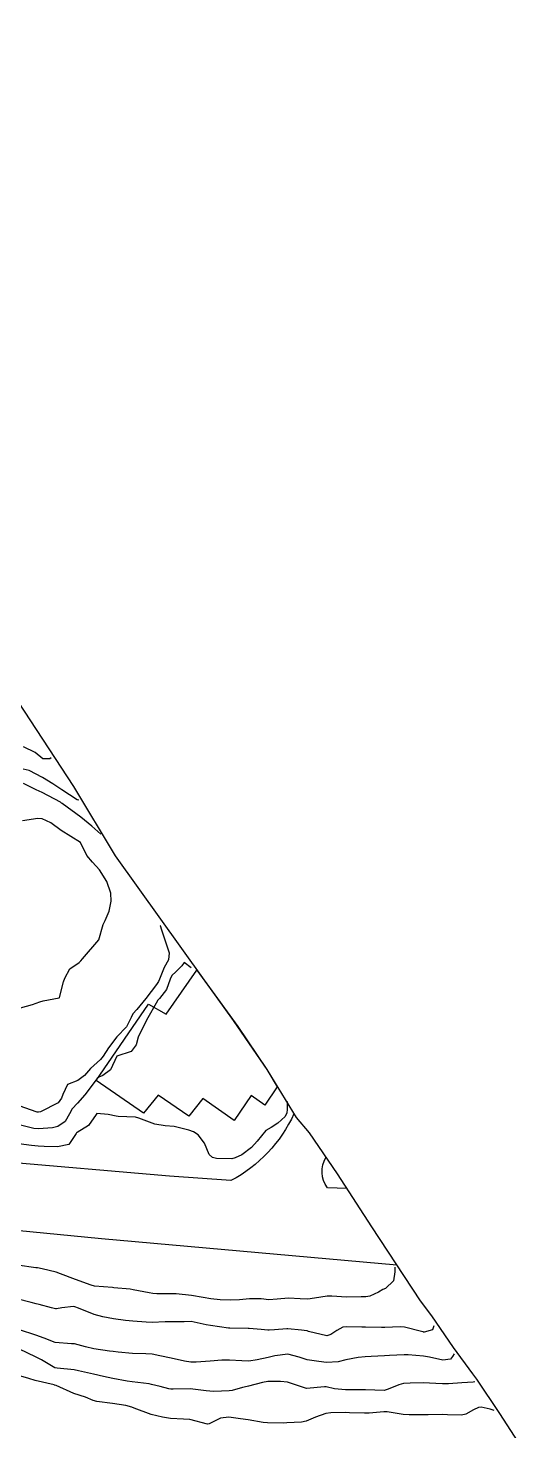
# Model space of a CAD drawing. Header units: metres. Extents: x 292545 to 299085, y 7450245 to 7463078.
# Drawn here: x 298491.6 to 298543.2, y 7451631 to 7451775.7 of the extents above; entities that cross this region are included whole.
import ezdxf

# ---------------------------------------------------------------- set-up
doc = ezdxf.new("R2010")
doc.units = ezdxf.units.M
for name, color, linetype in [('Area', 45, 'Continuous'), ('Curvas de Nivel 1m', 11, 'Continuous'), ('Curvas de Nivel 5m', 15, 'Continuous'), ('Edificações', 30, 'Continuous'), ('Vias Primárias', 230, 'Continuous')]:
    doc.layers.add(name, color=color, linetype=linetype)

msp = doc.modelspace()

# ---------------------------------------------------------------- linework, layer by layer
at = {"layer": 'Area'}
msp.add_polyline3d([(298490.51, 7451706.22, 729.16), (298496.27, 7451697.47, 720.17), (298500.56, 7451690.31, 720.03), (298509.73, 7451677.49, 722.13), (298513.2, 7451672.72, 725.01), (298516.2, 7451668.28, 722.2), (298519.23, 7451663.34, 722.31), (298520.56, 7451661.75, 717.79), (298523.45, 7451657.55, 717.57), (298527.01, 7451652.07, 717.44), (298532.02, 7451644.44, 725.18), (298533.19, 7451642.88, 715.76), (298535.41, 7451639.63, 732.7), (298537.41, 7451636.9, 725.81), (298537.83, 7451636.36, 713.81), (298540.22, 7451632.84, 723.37), (298543.25, 7451628.16, 710.96)], dxfattribs=at)
at = {"layer": 'Curvas de Nivel 1m', "flags": 128}
for points, elevation in [([(298493.95, 7451700.43), (298493.8, 7451700.31), (298493.09, 7451700.33), (298492.3, 7451700.96), (298491.1, 7451701.56)], 723), ([(298496.8, 7451696.05), (298496.64, 7451696.1), (298495.05, 7451697.11), (298494.13, 7451697.73), (298493.06, 7451698.41), (298491.7, 7451699.13), (298491.08, 7451699.25)], 722), ([(298499.08, 7451692.54), (298498.16, 7451693.38), (298497.01, 7451694.31), (298495.09, 7451695.72), (298495.03, 7451695.76), (298494.92, 7451695.84), (298493.04, 7451696.85), (298492.41, 7451697.11), (298491.09, 7451697.77)], 721), ([(298508.41, 7451678.78), (298507.66, 7451679.33), (298507.42, 7451678.98), (298506.82, 7451678.36), (298506.4, 7451678), (298506.24, 7451677.59), (298505.86, 7451676.53), (298505.12, 7451675.6), (298504.96, 7451675.43), (298504.79, 7451675.14), (298503.91, 7451673.61), (298503.06, 7451671.94), (298502.94, 7451671.63), (298502.74, 7451670.84), (298502.22, 7451670.15), (298500.72, 7451669.67), (298500.08, 7451668.27), (298499.27, 7451667.66), (298498.86, 7451667.5), (298498.69, 7451667.35), (298497.41, 7451665.69), (298496.66, 7451664.83), (298496.13, 7451664.23), (298495.86, 7451663.71), (298495.41, 7451662.94), (298494.63, 7451662.42), (298494.08, 7451662.28), (298492.63, 7451662.17), (298492.16, 7451662.22), (298490.64, 7451662.59)], 719), ([(298518.3, 7451664.98), (298518.3, 7451664.17), (298518.27, 7451663.83), (298518.08, 7451663.45), (298517.34, 7451662.75), (298516.64, 7451662.3), (298516.11, 7451661.99), (298515.64, 7451661.47), (298515.19, 7451660.9), (298514.61, 7451660.24), (298513.61, 7451659.49), (298512.93, 7451659.18), (298512.6, 7451659.09), (298511.02, 7451659.1), (298510.6, 7451659.23), (298510.26, 7451659.54), (298509.78, 7451660.71), (298509.11, 7451661.55), (298508.63, 7451661.85), (298508.16, 7451662.04), (298506.64, 7451662.4), (298505.73, 7451662.49), (298504.64, 7451662.65), (298502.99, 7451663.28), (298502.65, 7451663.38), (298500.85, 7451663.45), (298500.65, 7451663.49), (298499.82, 7451663.66), (298498.65, 7451663.75), (298498.58, 7451663.67), (298497.81, 7451662.51), (298496.62, 7451661.81), (298496.57, 7451661.76), (298496.54, 7451661.7), (298495.77, 7451660.55), (298494.61, 7451660.31), (298493.23, 7451660.36), (298492.61, 7451660.38), (298491.93, 7451660.44), (298490.61, 7451660.63)], 718), ([(298529.4, 7451647.9), (298529.4, 7451647.43), (298529.26, 7451646.49), (298528.44, 7451645.73), (298528.16, 7451645.6), (298527.71, 7451645.33), (298526.84, 7451644.93), (298526.43, 7451644.87), (298525.93, 7451644.85), (298524.43, 7451644.83), (298522.91, 7451644.91), (298522.43, 7451644.91), (298521.11, 7451644.72), (298520.43, 7451644.62), (298519.64, 7451644.64), (298518.43, 7451644.72), (298517.28, 7451644.6), (298516.42, 7451644.56), (298515.61, 7451644.66), (298514.42, 7451644.65), (298513.38, 7451644.55), (298512.42, 7451644.51), (298511.39, 7451644.55), (298510.42, 7451644.64), (298509.65, 7451644.77), (298508.43, 7451644.99), (298506.85, 7451645.16), (298506.43, 7451645.16), (298504.87, 7451645.15), (298504.43, 7451645.2), (298504.08, 7451645.26), (298502.43, 7451645.58), (298502.09, 7451645.63), (298500.43, 7451645.79), (298500.29, 7451645.8), (298498.44, 7451645.97), (298498.07, 7451646.05), (298496.45, 7451646.63), (298494.93, 7451647.24), (298494.46, 7451647.41), (298493.03, 7451647.74), (298492.55, 7451647.83), (298492.46, 7451647.84), (298492.37, 7451647.85), (298490.47, 7451648.11)], 717), ([(298533.43, 7451641.88), (298533.39, 7451641.77), (298533.3, 7451641.45), (298532.45, 7451641.2), (298532.38, 7451641.21), (298532.34, 7451641.23), (298532.16, 7451641.27), (298530.39, 7451641.71), (298529.95, 7451641.75), (298528.39, 7451641.7), (298528.02, 7451641.7), (298526.39, 7451641.71), (298526.02, 7451641.71), (298524.39, 7451641.76), (298524.04, 7451641.72), (298523.41, 7451641.38), (298522.8, 7451640.97), (298522.38, 7451640.85), (298520.5, 7451641.29), (298520.38, 7451641.35), (298520.33, 7451641.36), (298519.78, 7451641.42), (298518.38, 7451641.55), (298518.28, 7451641.55), (298516.98, 7451641.45), (298516.43, 7451641.41), (298516.38, 7451641.41), (298516.32, 7451641.4), (298515.63, 7451641.47), (298514.38, 7451641.6), (298514.27, 7451641.6), (298512.38, 7451641.62), (298512.26, 7451641.63), (298510.39, 7451641.89), (298509.94, 7451641.98), (298508.39, 7451642.3), (298507.67, 7451642.29), (298506.39, 7451642.26), (298505.71, 7451642.27), (298504.39, 7451642.22), (298503.76, 7451642.24), (298502.39, 7451642.35), (298501.62, 7451642.41), (298500.4, 7451642.58), (298499.29, 7451642.78), (298498.4, 7451643.02), (298496.78, 7451643.7), (298496.41, 7451643.84), (298496.26, 7451643.86), (298495.05, 7451643.71), (298494.5, 7451643.63), (298494.41, 7451643.63), (298493.99, 7451643.73), (298492.72, 7451644.05), (298492.42, 7451644.13), (298491.9, 7451644.27), (298490.42, 7451644.65)], 716), ([(298537.65, 7451636.1), (298537.48, 7451636.05), (298536.32, 7451635.99), (298534.95, 7451635.87), (298534.32, 7451635.87), (298533.65, 7451635.92), (298532.32, 7451635.97), (298530.98, 7451635.95), (298530.32, 7451635.91), (298529.83, 7451635.79), (298528.72, 7451635.32), (298528.41, 7451635.22), (298528.31, 7451635.21), (298526.38, 7451635.27), (298526.31, 7451635.27), (298526.24, 7451635.27), (298524.31, 7451635.25), (298523.17, 7451635.38), (298522.32, 7451635.56), (298522.14, 7451635.57), (298520.31, 7451635.41), (298518.32, 7451636.05), (298517.63, 7451636.14), (298516.32, 7451636.12), (298515.77, 7451636.02), (298514.32, 7451635.65), (298514.18, 7451635.62), (298513.69, 7451635.5), (298512.62, 7451635.2), (298512.31, 7451635.16), (298510.72, 7451635.11), (298510.31, 7451635.12), (298509.95, 7451635.17), (298508.31, 7451635.38), (298506.55, 7451635.33), (298506.31, 7451635.32), (298506.09, 7451635.36), (298505.2, 7451635.6), (298504.32, 7451635.83), (298504.05, 7451635.88), (298502.32, 7451636.08), (298501.81, 7451636.15), (298500.32, 7451636.44), (298499.35, 7451636.64), (298498.33, 7451636.87), (298496.79, 7451637.24), (298496.34, 7451637.32), (298494.56, 7451637.5), (298494.34, 7451637.55), (298493.99, 7451637.73), (298492.96, 7451638.35), (298492.35, 7451638.66), (298490.68, 7451639.45)], 714), ([(298539.66, 7451633.12), (298539.25, 7451633.27), (298538.3, 7451633.48), (298538.04, 7451633.46), (298537.53, 7451633.21), (298536.73, 7451632.77), (298536.28, 7451632.67), (298534.83, 7451632.7), (298534.28, 7451632.71), (298532.86, 7451632.69), (298532.28, 7451632.68), (298530.88, 7451632.69), (298530.28, 7451632.73), (298528.61, 7451633), (298528.29, 7451633.01), (298526.77, 7451632.85), (298526.29, 7451632.85), (298524.74, 7451632.91), (298524.29, 7451632.92), (298522.79, 7451632.89), (298522.28, 7451632.82), (298521.24, 7451632.44), (298520.27, 7451632.03), (298519.77, 7451631.92), (298518.27, 7451631.85), (298517.88, 7451631.84), (298516.27, 7451631.85), (298515.84, 7451631.9), (298514.27, 7451632.17), (298513.48, 7451632.29), (298512.28, 7451632.44), (298511.44, 7451632.36), (298510.27, 7451631.76), (298510.07, 7451631.73), (298508.27, 7451632.2), (298507.59, 7451632.25), (298506.27, 7451632.32), (298505.43, 7451632.44), (298504.28, 7451632.71), (298502.53, 7451633.39), (298502.29, 7451633.48), (298501.66, 7451633.64), (298500.29, 7451633.84), (298498.68, 7451634.06), (298498.3, 7451634.17), (298497.48, 7451634.51), (298496.3, 7451634.9), (298494.48, 7451635.72), (298494.31, 7451635.76), (298494.25, 7451635.78), (298492.32, 7451636.24), (298491.66, 7451636.42), (298490.33, 7451636.8)], 713)]:
    msp.add_lwpolyline(points, dxfattribs=dict(at, elevation=elevation))
at = {"layer": 'Curvas de Nivel 5m', "flags": 128}
for points, elevation in [([(298490.78, 7451674.66), (298492.04, 7451675), (298492.79, 7451675.28), (298493.14, 7451675.38), (298494.79, 7451675.68), (298494.81, 7451675.71), (298495.21, 7451677.32), (298495.35, 7451677.71), (298495.88, 7451678.66), (298496.84, 7451679.34), (298497.03, 7451679.51), (298497.2, 7451679.69), (298498.86, 7451681.67), (298499.31, 7451683.23), (298499.51, 7451683.66), (298499.93, 7451684.63), (298500.15, 7451685.66), (298500.1, 7451686.48), (298499.7, 7451687.66), (298498.95, 7451688.89), (298498.23, 7451689.68), (298497.65, 7451690.37), (298496.98, 7451691.7), (298494.99, 7451692.93), (298493.93, 7451693.73), (298493.01, 7451694.15), (298492.58, 7451694.18), (298491.01, 7451693.92)], 720), ([(298505.23, 7451683.12), (298505.19, 7451683.13), (298505.33, 7451682.69), (298506.12, 7451680.32), (298506.07, 7451679.59), (298505.62, 7451678.8), (298505.14, 7451677.6), (298505.04, 7451677.37), (298504.81, 7451677.05), (298503.73, 7451675.62), (298502.78, 7451674.47), (298502.39, 7451674.02), (298502.19, 7451673.64), (298501.72, 7451672.68), (298500.74, 7451671.67), (298499.88, 7451670.51), (298499.32, 7451669.66), (298499.06, 7451669.32), (298498.71, 7451669.01), (298498.01, 7451668.38), (298497.4, 7451667.69), (298496.69, 7451667.15), (298495.64, 7451666.75), (298495.17, 7451665.71), (298495.03, 7451665.35), (298494.66, 7451664.85), (298492.85, 7451663.94), (298492.65, 7451663.88), (298492.51, 7451663.9), (298490.66, 7451664.54)], 720), ([(298535.54, 7451638.99), (298535.36, 7451638.71), (298535.16, 7451638.43), (298534.35, 7451638.34), (298532.98, 7451638.63), (298532.35, 7451638.74), (298530.79, 7451638.86), (298530.36, 7451638.86), (298528.87, 7451638.8), (298528.35, 7451638.78), (298526.97, 7451638.71), (298526.36, 7451638.66), (298525.61, 7451638.6), (298524.35, 7451638.36), (298523.57, 7451638.16), (298522.35, 7451638.08), (298521.58, 7451638.17), (298520.35, 7451638.37), (298519.55, 7451638.62), (298518.36, 7451638.94), (298517.03, 7451638.78), (298516.35, 7451638.6), (298515.22, 7451638.35), (298514.35, 7451638.23), (298513.61, 7451638.24), (298512.35, 7451638.31), (298511.56, 7451638.31), (298510.35, 7451638.21), (298508.91, 7451638.12), (298508.35, 7451638.12), (298507.7, 7451638.22), (298506.35, 7451638.52), (298505.16, 7451638.78), (298504.36, 7451638.94), (298503.73, 7451638.98), (298502.36, 7451639.02), (298500.85, 7451639.16), (298500.36, 7451639.21), (298499.96, 7451639.26), (298498.36, 7451639.49), (298497.5, 7451639.69), (298496.37, 7451640.01), (298496.05, 7451640.02), (298494.37, 7451640.15), (298493.22, 7451640.58), (298492.37, 7451640.91), (298490.69, 7451641.46)], 715)]:
    msp.add_lwpolyline(points, dxfattribs=dict(at, elevation=elevation))
at = {"layer": 'Edificações', "elevation": 722.24}
msp.add_lwpolyline([(298517.28, 7451666.52), (298516, 7451664.6), (298514.57, 7451665.6), (298512.84, 7451663.05), (298509.61, 7451665.31), (298508.15, 7451663.47), (298505, 7451665.65), (298503.47, 7451663.8), (298498.58, 7451667.16), (298504.01, 7451675.04), (298505.82, 7451674.01), (298508.99, 7451678.52), (298510.35, 7451676.64), (298512.74, 7451673.35), (298514.76, 7451670.4), (298516.2, 7451668.28)], close=True, dxfattribs=at)
at = {"layer": 'Vias Primárias'}
msp.add_lwpolyline([(298519, 7451663.72, -0.165701), (298512.5, 7451656.84), (298506.15, 7451657.28), (298488.56, 7451658.82), (298477.34, 7451660.29, -0.046048), (298470.4, 7451661.85, -0.011029), (298455.85, 7451666.93, -0.010911), (298442.71, 7451672.17), (298417.69, 7451683.11), (298384.94, 7451696.78), (298372.62, 7451701.74), (298349.98, 7451711.63), (298329.07, 7451721.09), (298316.59, 7451728.06, -0.073758), (298304.08, 7451737.71, -0.104878), (298299.91, 7451744.41, -0.293965), (298303.07, 7451752.24), (298312.66, 7451759.02), (298323.61, 7451765.79, -0.071684), (298332.65, 7451769.71), (298337.87, 7451771.25), (298347.97, 7451773.48), (298363.98, 7451776.55)], format="xyb", dxfattribs=at)
for points, elevation in [([(298529.62, 7451648.11), (298499.13, 7451650.82), (298481.84, 7451652.51), (298475.56, 7451653.46), (298465.98, 7451656.15), (298458.31, 7451658.74), (298438.81, 7451666.44), (298416.69, 7451676.48), (298397.75, 7451684.85), (298378.75, 7451692), (298367.28, 7451696.97), (298351.59, 7451703.91), (298319.5, 7451718.69), (298308.55, 7451723.67, 0.527303), (298304.14, 7451721), (298304.57, 7451719.42)], 721.46), ([(298524.45, 7451656.01), (298522.46, 7451656.1, -0.301883), (298522.29, 7451659.23, -1.60664)], 717.53)]:
    msp.add_lwpolyline(points, format="xyb", dxfattribs=dict(at, elevation=elevation))

doc.saveas('drawing.dxf')
